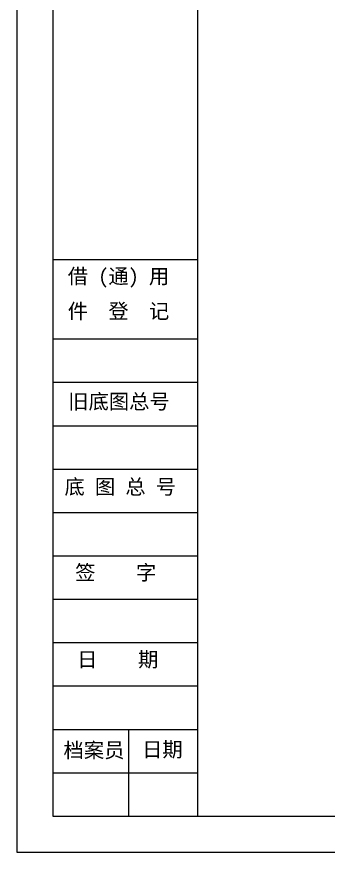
# Model space of a CAD drawing. Header units: millimetres. Extents: x 0 to 420, y 0 to 297.
# Drawn here: x 0 to 43.1, y 0 to 115.6 of the extents above; entities that cross this region are included whole.
import ezdxf

# ---------------------------------------------------------------- set-up
doc = ezdxf.new("R2010")
doc.units = ezdxf.units.MM
doc.layers.add('标注', color=7, linetype='Continuous', lineweight=9)
doc.styles.get("Standard").update_dxf_attribs({"font": ''})
doc.styles.get('Standard').set_extended_font_data('宋体')

msp = doc.modelspace()

# ---------------------------------------------------------------- linework, layer by layer
at = {"layer": '标注'}
for p, q in [((0.00008801, 296.99990707), (0.00008801, -0.00009293)), ((5.00008801, 291.99990707), (5.00008801, 4.99990707)), ((25.00008801, 291.99990707), (25.00008801, 4.99990707)), ((5.00008801, 81.99990707), (25.00008801, 81.99990707)), ((5.00008801, 70.99990707), (25.00008801, 70.99990707)), ((5.00008801, 64.99990707), (25.00008801, 64.99990707)), ((5.00008801, 58.99990707), (25.00008801, 58.99990707)), ((5.00008801, 52.99990707), (25.00008801, 52.99990707)), ((5.00008801, 46.99990707), (25.00008801, 46.99990707)), ((5.00008801, 40.99990707), (25.00008801, 40.99990707)), ((5.00008801, 34.99990707), (25.00008801, 34.99990707)), ((5.00008801, 28.99990707), (25.00008801, 28.99990707)), ((5.00008801, 22.99990707), (25.00008801, 22.99990707)), ((5.00008801, 16.99990707), (25.00008801, 16.99990707)), ((15.50008801, 4.99990707), (15.50008801, 16.99990707)), ((5.00008801, 10.99990707), (25.00008801, 10.99990707)), ((5.00008801, 4.99990707), (415.00008801, 4.99990707)), ((0.00008801, -0.00009293), (420.00008801, -0.00009293))]:
    msp.add_line(p, q, dxfattribs=at)

# ---------------------------------------------------------------- texts
at = {"layer": '标注', "char_height": 2.0592, "attachment_point": 5}
for s, insert, width in [('借 (通) 用', (14.07199549, 79.39538327), 28.5066905028), ('件  登  记', (14.07199549, 74.73307769), 28.9668469274), ('旧底图总号', (14.14135209, 62.2254417), 28.1845810056), ('底 图 总 号', (14.31903848, 50.43852848), 31.8198167598), ('签    字', (13.68789417, 38.57384673), 23.0538368715), ('日    期', (13.97200989, 26.55533738), 21.9264536313), ('档案员', (10.68541077, 14.00165297), 16.6116469274), ('日期', (20.13699625, 14.10448563), 10.146449162)]:
    msp.add_mtext(s, dxfattribs=dict(at, insert=insert, width=width))

doc.saveas('drawing.dxf')
